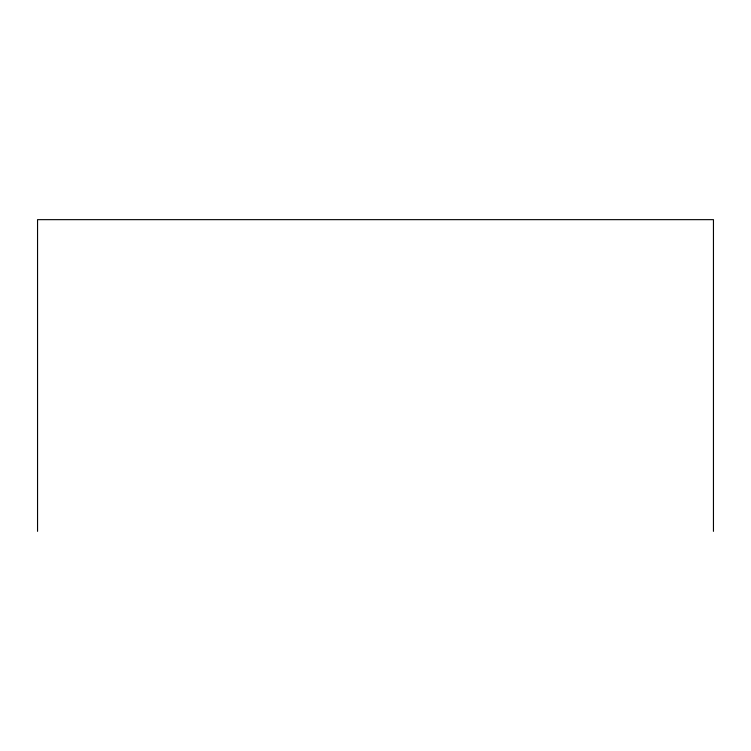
<?xml version="1.0" encoding="UTF-8"?>
<svg xmlns="http://www.w3.org/2000/svg" width="751" height="751" viewBox="0 0 751 751"><rect width="100%" height="100%" fill="white"/><g stroke="black" fill="none" stroke-linecap="round" stroke-linejoin="round"><path stroke-width="1.13" d="M713.45 531.351L713.45 219.649L37.55 219.649L37.55 531.351"/></g></svg>
